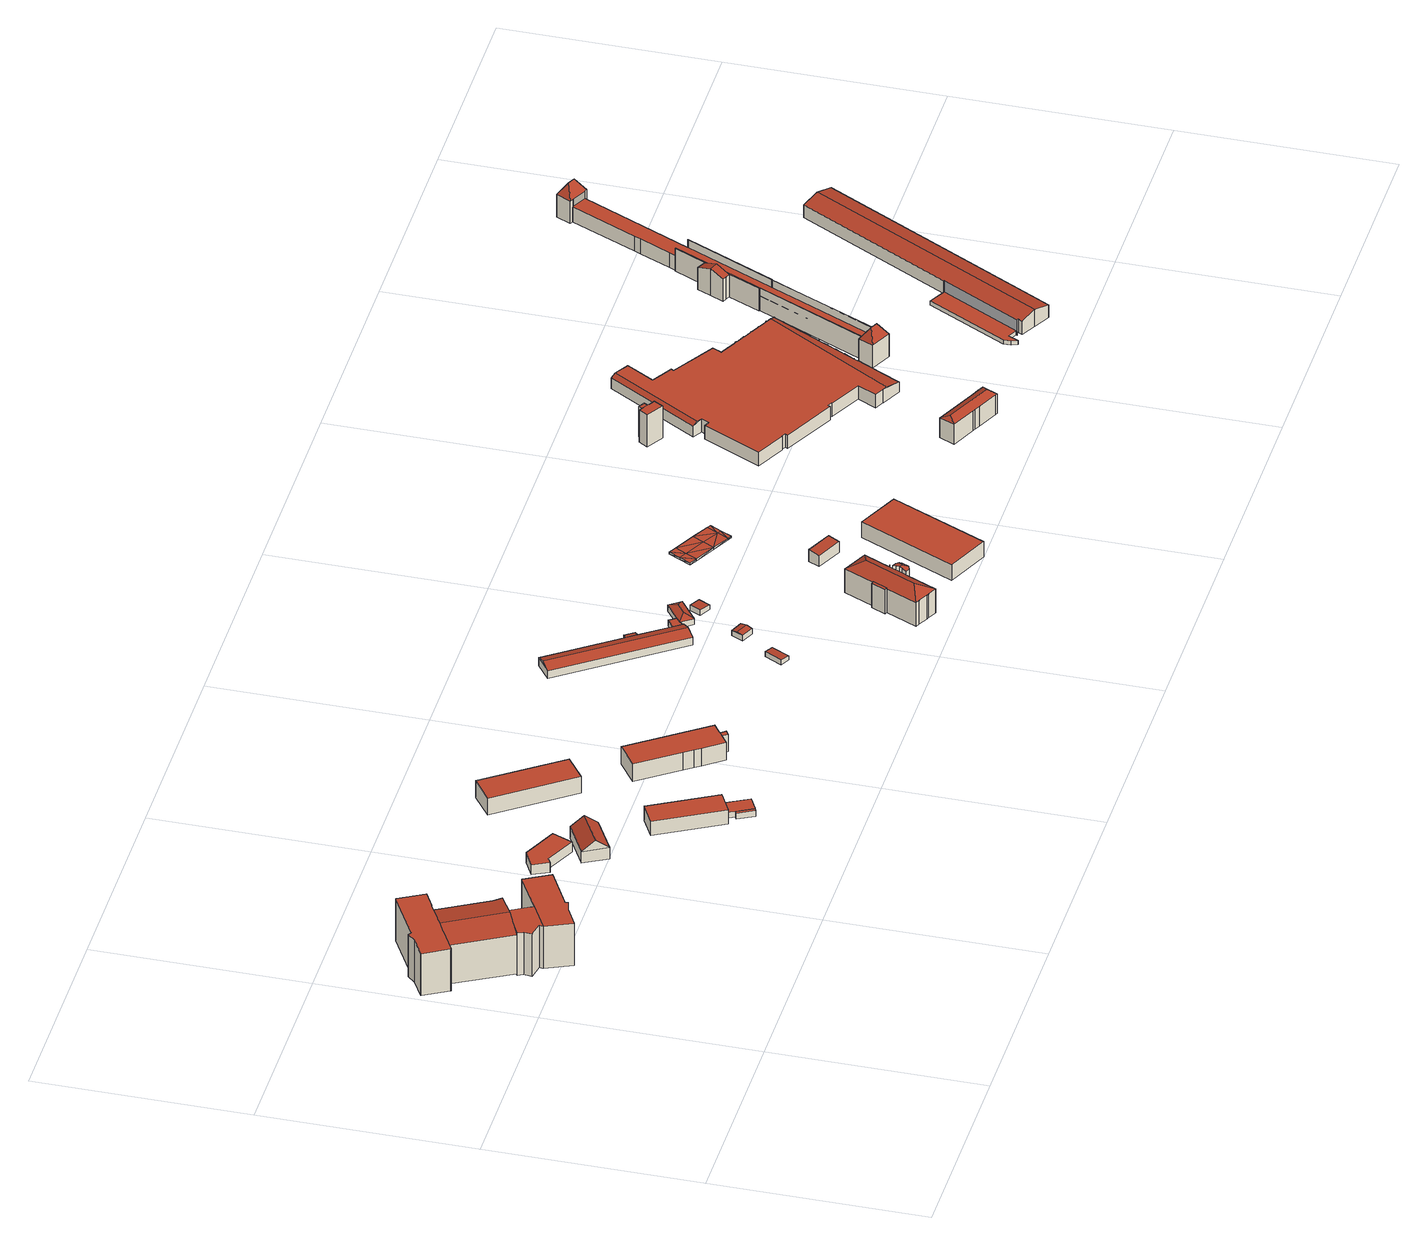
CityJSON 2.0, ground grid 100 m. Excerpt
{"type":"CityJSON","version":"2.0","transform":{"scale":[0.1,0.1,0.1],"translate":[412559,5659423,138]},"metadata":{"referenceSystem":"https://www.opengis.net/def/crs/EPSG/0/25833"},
"CityObjects":{
"building1":{"type":"Building","attributes":{"name":"Kassenärztliche Vereinigung Sachsen","Gemeindeschluessel":14612000,"Geometrietyp2DReferenz":"3000","function":"31001_3010","roofType":"9999"},"children":["building1-1","building1-2","building1-3","building1-4","building1-5"]},
"building1-1":{"type":"BuildingPart","attributes":{"Dachtyp_tdc":"tdcPolyFlatRoof","Dachneigung":0,"QualitaetDacherkennung":44,"Geometrietyp2DReferenz":"3000","measuredHeight":22.1,"roofType":"1000"},"parents":["building1"],"geometry":[{"type":"MultiSurface","lod":"2","boundaries":[[[0,1,2,3]],[[1,4,5,2]],[[4,6,7,5]],[[6,8,9,7]],[[8,10,11,9]],[[10,12,13,11]],[[12,14,15,13]],[[14,16,17,15]],[[14,12,10,8,6,4,1,0,18,19,20,21,22,23,24,25,16]],[[17,26,27,28,29,30,31,3,2,5,7,9,11,13,15]],[[16,25,26,17]],[[25,24,32,27,26]],[[19,30,33]],[[19,18,31,30]],[[18,0,3,31]]],"semantics":{"surfaces":[{"type":"WallSurface"},{"type":"RoofSurface"},{"type":"GroundSurface"}],"values":[0,0,0,0,0,0,0,0,1,2,0,0,0,0,0]}}]},
"building1-2":{"type":"BuildingPart","attributes":{"Dachtyp_tdc":"tdcFreeFormRoof","Dachneigung":10.94,"QualitaetDacherkennung":7,"Geometrietyp2DReferenz":"3000","measuredHeight":23.11,"roofType":"5000"},"parents":["building1"],"geometry":[{"type":"MultiSurface","lod":"2","boundaries":[[[34,35,36,37]],[[35,38,39,40,36]],[[41,33,30,42]],[[32,34,37,27]],[[43,20,33,41,44,45]],[[45,38,35,34,32,46,22,43]],[[37,36,40,47,48,42,30,29,28,27]]],"semantics":{"surfaces":[{"type":"WallSurface"},{"type":"RoofSurface"},{"type":"GroundSurface"}],"values":[0,0,0,0,1,1,2]}}]},
"building1-3":{"type":"BuildingPart","attributes":{"Dachtyp_tdc":"tdcPolyFlatRoof","Dachneigung":0,"QualitaetDacherkennung":86,"Geometrietyp2DReferenz":"3000","measuredHeight":22.19,"roofType":"1000"},"parents":["building1"],"geometry":[{"type":"MultiSurface","lod":"2","boundaries":[[[49,50,51,52]],[[50,53,54,51]],[[53,55,41,42,54]],[[56,57,58,59,60]],[[61,62,63,64]],[[61,49,52,62]],[[61,64,57,56,65,66,44,55,53,50,49]],[[52,51,54,42,48,47,59,58,63,62]]],"semantics":{"surfaces":[{"type":"WallSurface"},{"type":"RoofSurface"},{"type":"GroundSurface"}],"values":[0,0,0,0,0,0,1,2]}}]},
"building1-4":{"type":"BuildingPart","attributes":{"Dachtyp_tdc":"tdcHipRoof","Dachneigung":10.02,"QualitaetDacherkennung":29,"Geometrietyp2DReferenz":"3000","measuredHeight":5.48,"roofType":"3200"},"parents":["building1"],"geometry":[{"type":"MultiSurface","lod":"2","boundaries":[[[67,60,59,68]],[[39,67,68,40]],[[69,60,70]],[[67,39,71]],[[60,67,71,70]],[[39,69,70,71]],[[68,59,47,40]]],"semantics":{"surfaces":[{"type":"WallSurface"},{"type":"RoofSurface"},{"type":"GroundSurface"}],"values":[0,0,1,1,1,1,2]}}]},
"building1-5":{"type":"BuildingPart","attributes":{"Dachtyp_tdc":"tdcPolyFlatRoof","Dachneigung":0,"QualitaetDacherkennung":75,"Geometrietyp2DReferenz":"3000","measuredHeight":22.12,"roofType":"1000"},"parents":["building1"],"geometry":[{"type":"MultiSurface","lod":"2","boundaries":[[[57,72,73,58]],[[72,74,75,73]],[[74,76,77,75]],[[76,78,79,77]],[[78,80,81,79]],[[80,82,83,81]],[[82,84,85,83]],[[84,86,87,85]],[[86,64,63,87]],[[86,84,82,80,78,76,74,72,57,64]],[[63,58,73,75,77,79,81,83,85,87]]],"semantics":{"surfaces":[{"type":"WallSurface"},{"type":"RoofSurface"},{"type":"GroundSurface"}],"values":[0,0,0,0,0,0,0,0,0,1,2]}}]},
"building2":{"type":"Building","attributes":{"name":"Zollamt Dresden","Dachtyp_tdc":"tdcPolyFlatRoof","Gemeindeschluessel":14612000,"Dachneigung":0,"QualitaetDacherkennung":84,"Geometrietyp2DReferenz":"3000","measuredHeight":5.2,"function":"31001_3010","roofType":"1000"},"geometry":[{"type":"Solid","lod":"2","boundaries":[[[[88,89,90,91]],[[89,92,93,90]],[[92,94,95,93]],[[94,96,97,95]],[[96,98,99,97]],[[98,88,91,99]],[[98,96,94,92,89,88]],[[91,90,93,95,97,99]]]],"semantics":{"surfaces":[{"type":"WallSurface"},{"type":"RoofSurface"},{"type":"GroundSurface"}],"values":[[0,0,0,0,0,0,1,2]]}}]},
"building3":{"type":"Building","attributes":{"name":"Zollamt Dresden","Dachtyp_tdc":"tdcFreeFormRoof","Gemeindeschluessel":14612000,"Dachneigung":37.32,"QualitaetDacherkennung":90,"Geometrietyp2DReferenz":"3000","measuredHeight":10.64,"function":"31001_3010","roofType":"5000"},"geometry":[{"type":"Solid","lod":"2","boundaries":[[[[100,101,102,103]],[[101,104,105,102]],[[104,106,107,105]],[[106,108,109,107]],[[108,110,111,109]],[[110,100,103,111]],[[100,110,112,113]],[[113,112,108,106,104,101]],[[101,100,113]],[[110,108,112]],[[103,102,105,107,109,111]]]],"semantics":{"surfaces":[{"type":"WallSurface"},{"type":"RoofSurface"},{"type":"GroundSurface"}],"values":[[0,0,0,0,0,0,1,1,0,0,2]]}}]},
"building4":{"type":"Building","attributes":{"name":"Zollamt Dresden","Dachtyp_tdc":"tdcPolyFlatRoof","Gemeindeschluessel":14612000,"Dachneigung":0,"QualitaetDacherkennung":94,"Geometrietyp2DReferenz":"3000","measuredHeight":7.52,"function":"31001_3010","roofType":"1000"},"geometry":[{"type":"Solid","lod":"2","boundaries":[[[[114,115,116,117]],[[115,118,119,116]],[[118,120,121,119]],[[120,122,123,121]],[[122,114,117,123]],[[122,120,118,115,114]],[[117,116,119,121,123]]]],"semantics":{"surfaces":[{"type":"WallSurface"},{"type":"RoofSurface"},{"type":"GroundSurface"}],"values":[[0,0,0,0,0,1,2]]}}]},
"building5":{"type":"Building","attributes":{"name":"Zollamt Dresden","Gemeindeschluessel":14612000,"Geometrietyp2DReferenz":"3000","function":"31001_3010","roofType":"9999"},"children":["building5-1","building5-2"]},
"building5-1":{"type":"BuildingPart","attributes":{"Dachtyp_tdc":"tdcPolyFlatRoof","Dachneigung":0,"QualitaetDacherkennung":0,"Geometrietyp2DReferenz":"3000","measuredHeight":3.02,"roofType":"9999"},"parents":["building5"],"geometry":[{"type":"MultiSurface","lod":"2","boundaries":[[[124,125,126,127,128]],[[128,127,129,130]],[[125,131,132,126]],[[125,124,133,131]],[[124,128,130,133]],[[130,129,132,131,133]],[[126,132,129,127]]],"semantics":{"surfaces":[{"type":"RoofSurface"},{"type":"WallSurface"},{"type":"GroundSurface"},{"type":"ClosureSurface","isClosure":"1","QuelleClosure":"LoD1Solid"}],"values":[0,1,1,1,1,2,3]}}]},
"building5-2":{"type":"BuildingPart","attributes":{"Dachtyp_tdc":"tdcPolyFlatRoof","Dachneigung":0,"QualitaetDacherkennung":4,"Geometrietyp2DReferenz":"3000","measuredHeight":3,"roofType":"1000"},"parents":["building5"],"geometry":[{"type":"MultiSurface","lod":"2","boundaries":[[[127,134,135,129]],[[134,136,137,135]],[[136,126,132,137]],[[126,136,134,127]],[[129,135,137,132]]],"semantics":{"surfaces":[{"type":"WallSurface"},{"type":"RoofSurface"},{"type":"GroundSurface"}],"values":[0,0,0,1,2]}}]},
"building6":{"type":"Building","attributes":{"name":"Zollamt Dresden","Dachtyp_tdc":"tdcPolyFlatRoof","Gemeindeschluessel":14612000,"Dachneigung":0,"QualitaetDacherkennung":57,"Geometrietyp2DReferenz":"3000","measuredHeight":8.82,"function":"31001_3010","roofType":"1000"},"geometry":[{"type":"Solid","lod":"2","boundaries":[[[[138,139,140,141]],[[139,142,143,140]],[[142,144,145,143]],[[144,138,141,145]],[[144,142,139,138]],[[141,140,143,145]]]],"semantics":{"surfaces":[{"type":"WallSurface"},{"type":"RoofSurface"},{"type":"GroundSurface"}],"values":[[0,0,0,0,1,2]]}}]},
"building7":{"type":"Building","attributes":{"name":"Zollamt Dresden","Gemeindeschluessel":14612000,"Geometrietyp2DReferenz":"3000","function":"31001_3010","roofType":"9999"},"children":["building7-1","building7-2"]},
"building7-1":{"type":"BuildingPart","attributes":{"Dachtyp_tdc":"tdcPolyFlatRoof","Dachneigung":0,"QualitaetDacherkennung":58,"Geometrietyp2DReferenz":"3000","measuredHeight":8.91,"roofType":"1000"},"parents":["building7"],"geometry":[{"type":"MultiSurface","lod":"2","boundaries":[[[146,147,148,149]],[[147,150,151,148]],[[150,152,153,151]],[[152,150,147,146]],[[149,148,151,153]]],"semantics":{"surfaces":[{"type":"WallSurface"},{"type":"RoofSurface"},{"type":"GroundSurface"}],"values":[0,0,0,1,2]}}]},
"building7-2":{"type":"BuildingPart","attributes":{"Dachtyp_tdc":"tdcPolyFlatRoof","Dachneigung":0,"QualitaetDacherkennung":45,"Geometrietyp2DReferenz":"3000","measuredHeight":9.25,"roofType":"1000"},"parents":["building7"],"geometry":[{"type":"MultiSurface","lod":"2","boundaries":[[[154,155,156,157]],[[155,158,146,149,156]],[[159,153,152]],[[159,160,161,153]],[[160,162,163,161]],[[162,164,165,163]],[[164,166,167,165]],[[166,168,169,167]],[[168,170,171,169]],[[170,154,157,171]],[[170,168,166,164,162,160,159,158,155,154]],[[157,156,149,153,161,163,165,167,169,171]]],"semantics":{"surfaces":[{"type":"WallSurface"},{"type":"RoofSurface"},{"type":"GroundSurface"}],"values":[0,0,0,0,0,0,0,0,0,0,1,2]}}]},
"building8":{"type":"Building","attributes":{"Dachtyp_tdc":"tdcPolyFlatRoof","Gemeindeschluessel":14612000,"Dachneigung":4.6,"QualitaetDacherkennung":85,"Geometrietyp2DReferenz":"3000","measuredHeight":2.75,"function":"31001_9998","roofType":"2100"},"geometry":[{"type":"Solid","lod":"2","boundaries":[[[[172,173,174,175]],[[173,176,177,174]],[[176,178,179,177]],[[178,172,175,179]],[[178,176,173,172]],[[175,174,177,179]]]],"semantics":{"surfaces":[{"type":"WallSurface"},{"type":"RoofSurface"},{"type":"GroundSurface"}],"values":[[0,0,0,0,1,2]]}}]},
"building9":{"type":"Building","attributes":{"name":"Bundesanstalt Technisches Hilfswerk Ortsverband Dresden","Gemeindeschluessel":14612000,"Geometrietyp2DReferenz":"3000","function":"31001_3010","roofType":"9999"},"children":["building9-1","building9-2"]},
"building9-1":{"type":"BuildingPart","attributes":{"Dachtyp_tdc":"tdcPolyFlatRoof","Dachneigung":9.52,"QualitaetDacherkennung":65,"Geometrietyp2DReferenz":"3000","measuredHeight":4.21,"roofType":"2100"},"parents":["building9"],"geometry":[{"type":"MultiSurface","lod":"2","boundaries":[[[180,181,182,183,184]],[[181,185,186,182]],[[185,187,188,189,186]],[[187,185,181,180]],[[183,182,186,189]]],"semantics":{"surfaces":[{"type":"WallSurface"},{"type":"RoofSurface"},{"type":"GroundSurface"}],"values":[0,0,0,1,2]}}]},
"building9-2":{"type":"BuildingPart","attributes":{"Dachtyp_tdc":"tdcGableRoof","Dachneigung":18.14,"QualitaetDacherkennung":92,"Geometrietyp2DReferenz":"3000","measuredHeight":5.88,"roofType":"3100"},"parents":["building9"],"geometry":[{"type":"MultiSurface","lod":"2","boundaries":[[[188,190,191,189]],[[190,192,193,191]],[[192,194,195,193]],[[194,196,197,195]],[[196,198,199,197]],[[198,184,183,199]],[[180,200,201,202,203,204,187]],[[196,194,202,201]],[[184,180,187,188]],[[188,187,204,190]],[[190,204,203,192]],[[192,203,202,194]],[[198,200,180,184]],[[196,201,200,198]],[[189,191,193,195,197,199,183]]],"semantics":{"surfaces":[{"type":"WallSurface"},{"type":"RoofSurface"},{"type":"GroundSurface"}],"values":[0,0,0,0,0,0,1,1,0,0,0,0,0,0,2]}}]},
"building10":{"type":"Building","attributes":{"Dachtyp_tdc":"tdcGableRoof","Gemeindeschluessel":14612000,"Dachneigung":11.95,"QualitaetDacherkennung":85,"Geometrietyp2DReferenz":"3000","measuredHeight":3.41,"function":"31001_9998","roofType":"3100"},"geometry":[{"type":"Solid","lod":"2","boundaries":[[[[205,206,207,208]],[[206,209,210,207]],[[209,211,212,210]],[[211,205,208,212]],[[209,206,213]],[[205,211,214]],[[206,205,214,213]],[[211,209,213,214]],[[208,207,210,212]]]],"semantics":{"surfaces":[{"type":"WallSurface"},{"type":"RoofSurface"},{"type":"GroundSurface"}],"values":[[0,0,0,0,0,0,1,1,2]]}}]},
"building11":{"type":"Building","attributes":{"name":"Bundesanstalt Technisches Hilfswerk Ortsverband Dresden","Dachtyp_tdc":"tdcPolyFlatRoof","Gemeindeschluessel":14612000,"Dachneigung":0,"QualitaetDacherkennung":67,"Geometrietyp2DReferenz":"3000","measuredHeight":2.91,"function":"31001_3010","roofType":"1000"},"geometry":[{"type":"Solid","lod":"2","boundaries":[[[[215,216,217,218]],[[216,219,220,217]],[[219,221,222,220]],[[221,223,224,222]],[[223,225,226,224]],[[225,215,218,226]],[[225,223,221,219,216,215]],[[218,217,220,222,224,226]]]],"semantics":{"surfaces":[{"type":"WallSurface"},{"type":"RoofSurface"},{"type":"GroundSurface"}],"values":[[0,0,0,0,0,0,1,2]]}}]},
"building12":{"type":"Building","attributes":{"name":"Bundesanstalt Technisches Hilfswerk Ortsverband Dresden","Dachtyp_tdc":"tdcFreeFormRoof","Gemeindeschluessel":14612000,"Dachneigung":25.51,"QualitaetDacherkennung":86,"Geometrietyp2DReferenz":"3000","measuredHeight":4.72,"function":"31001_3010","roofType":"5000"},"geometry":[{"type":"Solid","lod":"2","boundaries":[[[[227,228,229,230]],[[228,231,232,229]],[[231,233,234,232]],[[233,235,236,234]],[[235,237,238,236]],[[237,227,230,238]],[[237,239,240,241,228,227]],[[235,233,242]],[[235,242,240,239]],[[240,242,233,231,241]],[[231,228,241]],[[237,235,239]],[[230,229,232,234,236,238]]]],"semantics":{"surfaces":[{"type":"WallSurface"},{"type":"RoofSurface"},{"type":"GroundSurface"}],"values":[[0,0,0,0,0,0,1,1,1,1,0,0,2]]}}]},
"building13":{"type":"Building","attributes":{"Dachtyp_tdc":"tdcPolyFlatRoof","Gemeindeschluessel":14612000,"Dachneigung":4.57,"QualitaetDacherkennung":87,"Geometrietyp2DReferenz":"3000","measuredHeight":2.92,"function":"31001_9998","roofType":"2100"},"geometry":[{"type":"Solid","lod":"2","boundaries":[[[[243,244,245,246]],[[244,247,248,245]],[[247,249,250,248]],[[249,243,246,250]],[[249,247,244,243]],[[246,245,248,250]]]],"semantics":{"surfaces":[{"type":"WallSurface"},{"type":"RoofSurface"},{"type":"GroundSurface"}],"values":[[0,0,0,0,1,2]]}}]},
"building14":{"type":"Building","attributes":{"Gemeindeschluessel":14612000,"Geometrietyp2DReferenz":"3000","function":"31001_9998","roofType":"9999"},"children":["building14-1","building14-2","building14-3"]},
"building14-1":{"type":"BuildingPart","attributes":{"Dachtyp_tdc":"tdcPolyFlatRoof","Dachneigung":25.75,"QualitaetDacherkennung":64,"Geometrietyp2DReferenz":"3000","measuredHeight":13.05,"roofType":"2100"},"parents":["building14"],"geometry":[{"type":"MultiSurface","lod":"2","boundaries":[[[251,252,253,254]],[[252,255,253]],[[256,257,258,259,260]],[[257,251,254,258]],[[257,256,252,251]],[[254,253,259,258]]],"semantics":{"surfaces":[{"type":"WallSurface"},{"type":"RoofSurface"},{"type":"GroundSurface"}],"values":[0,0,0,0,1,2]}}]},
"building14-2":{"type":"BuildingPart","attributes":{"Dachtyp_tdc":"tdcFreeFormRoof","Dachneigung":18.98,"QualitaetDacherkennung":55,"Geometrietyp2DReferenz":"3000","measuredHeight":15.54,"roofType":"5000"},"parents":["building14"],"geometry":[{"type":"MultiSurface","lod":"2","boundaries":[[[261,262,263,264,265,263,266,267]],[[266,268,269,270,267]],[[271,272,273,274,272,275,276,277,278,279,280,281]],[[265,264,274,273]],[[263,262,275,272]],[[262,261,276,275]],[[261,282,277,276]],[[282,283,278,277]],[[283,270,279,278]],[[270,269,280,279]],[[269,268,284,281,280]],[[270,283,282,261,267]]],"semantics":{"surfaces":[{"type":"RoofSurface"},{"type":"GroundSurface"},{"type":"WallSurface"}],"values":[0,0,1,2,2,2,2,2,2,2,2,0]}}]},
"building14-3":{"type":"BuildingPart","attributes":{"Dachtyp_tdc":"tdcHipRoof","Dachneigung":28.73,"QualitaetDacherkennung":84,"Geometrietyp2DReferenz":"3000","measuredHeight":16.18,"roofType":"3200"},"parents":["building14"],"geometry":[{"type":"MultiSurface","lod":"2","boundaries":[[[284,285,286,281]],[[285,287,288,286]],[[287,289,290,288]],[[289,291,292,290]],[[291,293,294,292]],[[293,260,259,294]],[[255,295,296,253]],[[295,297,298,296]],[[297,299,274,298]],[[299,300,273,274]],[[297,295,301]],[[293,291,289,287,285,302]],[[295,255,260,293,302,301]],[[285,284,303,304,300,299,297,301,302]],[[281,286,288,290,292,294,259,253,296,298,274,273,272,271]]],"semantics":{"surfaces":[{"type":"WallSurface"},{"type":"RoofSurface"},{"type":"GroundSurface"}],"values":[0,0,0,0,0,0,0,0,0,0,1,1,1,1,2]}}]},
"building15":{"type":"Building","attributes":{"Dachtyp_tdc":"tdcPolyFlatRoof","Gemeindeschluessel":14612000,"Dachneigung":5.91,"QualitaetDacherkennung":83,"Geometrietyp2DReferenz":"3000","measuredHeight":6.21,"function":"31001_9998","roofType":"2100"},"geometry":[{"type":"Solid","lod":"2","boundaries":[[[[305,306,307,308]],[[306,309,310,307]],[[309,311,312,310]],[[311,305,308,312]],[[311,309,306,305]],[[308,307,310,312]]]],"semantics":{"surfaces":[{"type":"WallSurface"},{"type":"RoofSurface"},{"type":"GroundSurface"}],"values":[[0,0,0,0,1,2]]}}]},
"building16":{"type":"Building","attributes":{"Erfassungsdatum_Objekt":"2022-03-29","BodenHoehe":145.15,"gemHoehe":0,"BauwerkHoehe":1,"Breite":12,"Gemeindeschluessel":"14612000","Geometrietyp2DReferenz":"3000","measuredHeight":1,"function":"53001_1800"},"geometry":[{"type":"MultiSurface","lod":"2","boundaries":[[[313,314,315]],[[315,314,316]],[[314,317,316]],[[316,317,318]],[[317,319,318]],[[318,319,320]],[[319,321,322]],[[319,322,320]],[[323,324,313]],[[313,324,314]],[[324,325,314]],[[314,325,317]],[[325,326,319]],[[325,319,317]],[[326,327,321]],[[326,321,319]],[[313,315,328]],[[313,328,329]],[[315,316,330]],[[315,330,328]],[[316,318,331]],[[316,331,330]],[[318,320,332]],[[318,332,331]],[[320,322,333]],[[320,333,332]],[[322,321,334]],[[322,334,333]],[[321,327,335]],[[321,335,334]],[[327,326,336]],[[327,336,335]],[[326,325,337]],[[326,337,336]],[[325,324,338]],[[325,338,337]],[[324,323,339]],[[324,339,338]],[[323,313,329]],[[323,329,339]],[[328,340,329]],[[330,340,328]],[[330,341,340]],[[331,341,330]],[[331,342,341]],[[332,342,331]],[[333,334,342]],[[332,333,342]],[[329,338,339]],[[340,338,329]],[[340,337,338]],[[341,337,340]],[[342,336,337]],[[341,342,337]],[[334,335,336]],[[342,334,336]]],"semantics":{"surfaces":[{"type":"RoofSurface"},{"type":"WallSurface"},{"type":"GroundSurface"}],"values":[0,0,0,0,0,0,0,0,0,0,0,0,0,0,0,0,1,1,1,1,1,1,1,1,1,1,1,1,1,1,1,1,1,1,1,1,1,1,1,1,2,2,2,2,2,2,2,2,2,2,2,2,2,2,2,2]}}]},
"building17":{"type":"Building","attributes":{"name":"Depot des Militärhistorischen Museums der Bundeswehr","Dachtyp_tdc":"tdcPolyFlatRoof","Gemeindeschluessel":14612000,"Dachneigung":0,"QualitaetDacherkennung":86,"Geometrietyp2DReferenz":"3000","measuredHeight":8.19,"function":"31001_9998","roofType":"1000"},"geometry":[{"type":"Solid","lod":"2","boundaries":[[[[343,344,345,346]],[[344,347,348,345]],[[347,349,350,348]],[[349,343,346,350]],[[349,347,344,343]],[[346,345,348,350]]]],"semantics":{"surfaces":[{"type":"WallSurface"},{"type":"RoofSurface"},{"type":"GroundSurface"}],"values":[[0,0,0,0,1,2]]}}]},
"building18":{"type":"Building","attributes":{"name":"Stadtarchiv","Gemeindeschluessel":14612000,"Geometrietyp2DReferenz":"3000","function":"31001_3010","roofType":"9999"},"children":["building18-1","building18-2"]},
"building18-1":{"type":"BuildingPart","attributes":{"Dachtyp_tdc":"tdcPolyFlatRoof","Dachneigung":0,"QualitaetDacherkennung":50,"Geometrietyp2DReferenz":"3000","measuredHeight":15.83,"roofType":"1000"},"parents":["building18"],"geometry":[{"type":"MultiSurface","lod":"2","boundaries":[[[351,352,353,354]],[[352,355,356,353]],[[355,357,358,356]],[[357,355,352,351,359]],[[360,354,353,356,358]]],"semantics":{"surfaces":[{"type":"WallSurface"},{"type":"RoofSurface"},{"type":"GroundSurface"}],"values":[0,0,0,1,2]}}]},
"building18-2":{"type":"BuildingPart","attributes":{"Dachtyp_tdc":"tdcPolyFlatRoof","Dachneigung":0,"QualitaetDacherkennung":55,"Geometrietyp2DReferenz":"3000","measuredHeight":16.9,"roofType":"1000"},"parents":["building18"],"geometry":[{"type":"MultiSurface","lod":"2","boundaries":[[[361,362,363,358,357]],[[362,364,365,363]],[[364,366,367,365]],[[366,368,369,367]],[[368,370,351,354,369]],[[370,368,366,364,362,361,371]],[[360,358,363,365,367,369,354]]],"semantics":{"surfaces":[{"type":"WallSurface"},{"type":"RoofSurface"},{"type":"GroundSurface"}],"values":[0,0,0,0,0,1,2]}}]},
"building19":{"type":"Building","attributes":{"Dachtyp_tdc":"tdcHipRoof","Gemeindeschluessel":14612000,"Dachneigung":26.88,"QualitaetDacherkennung":53,"Geometrietyp2DReferenz":"3000","measuredHeight":12.31,"function":"31001_9998","roofType":"3200"},"geometry":[{"type":"Solid","lod":"2","boundaries":[[[[372,373,374,375]],[[373,376,377,374]],[[376,378,379,377]],[[378,380,381,379]],[[380,382,383,381]],[[382,384,385,383]],[[384,386,387,385]],[[386,388,389,387]],[[388,390,391,389]],[[390,372,375,391]],[[386,384,392]],[[378,376,393]],[[384,382,380,378,393,392]],[[376,373,372,390,388,386,392,393]],[[375,374,377,379,381,383,385,387,389,391]]]],"semantics":{"surfaces":[{"type":"WallSurface"},{"type":"RoofSurface"},{"type":"GroundSurface"}],"values":[[0,0,0,0,0,0,0,0,0,0,1,1,1,1,2]]}}]},
"building20":{"type":"Building","attributes":{"Dachtyp_tdc":"tdcFreeFormRoof","Gemeindeschluessel":14612000,"Dachneigung":0.002,"QualitaetDacherkennung":51,"Geometrietyp2DReferenz":"3000","measuredHeight":7.02,"function":"31001_2000","roofType":"5000"},"geometry":[{"type":"Solid","lod":"2","boundaries":[[[[394,395,396,397]],[[395,398,399,396]],[[398,400,401,399]],[[400,402,403,401]],[[402,404,405,403]],[[404,406,407,405]],[[406,408,409,407]],[[408,410,411,409]],[[410,412,413,411]],[[412,414,415,413]],[[414,416,417,415]],[[416,418,419,417]],[[418,420,421,419]],[[420,422,423,421]],[[422,424,425,423]],[[424,426,427,425]],[[426,428,429,427]],[[428,430,431,429]],[[430,432,433,431]],[[432,434,435,433]],[[434,436,437,435]],[[436,438,439,437]],[[438,440,441,439]],[[440,442,443,441]],[[442,444,445,443]],[[444,446,447,445]],[[446,448,449,447]],[[448,450,451,449]],[[450,452,453,451]],[[452,454,455,453]],[[454,456,457,455]],[[456,458,459,457]],[[458,460,461,459]],[[460,462,463,461]],[[462,464,465,463]],[[464,466,467,465]],[[466,468,469,467]],[[468,470,471,469]],[[470,472,473,471]],[[472,474,475,473]],[[474,476,477,475]],[[476,478,479,477]],[[478,480,481,479]],[[480,482,483,481]],[[482,484,485,483]],[[484,486,487,485]],[[486,488,489,487]],[[488,490,491,489]],[[490,492,493,491]],[[492,494,495,493]],[[494,496,497,495]],[[496,498,499,497]],[[498,500,501,499]],[[500,502,503,501]],[[502,504,505,503]],[[504,506,507,505]],[[506,508,509,507]],[[508,510,511,509]],[[510,512,513,511]],[[512,514,515,513]],[[514,516,517,515]],[[516,518,519,517]],[[520,521,522,523]],[[521,524,525,522]],[[524,526,527,525]],[[526,528,529,527]],[[528,530,531,529]],[[530,532,533,531]],[[532,534,535,533]],[[534,536,537,535]],[[536,538,539,537]],[[538,540,541,539]],[[540,542,543,541]],[[542,544,545,543]],[[544,546,547,545]],[[546,548,549,547]],[[548,550,551,549]],[[550,552,553,551]],[[552,554,555,553]],[[554,556,557,555]],[[556,558,559,557]],[[558,560,561,559]],[[560,562,563,561]],[[562,564,565,563]],[[564,566,567,565]],[[566,568,569,567]],[[568,570,571,569]],[[518,520,523,519]],[[570,572,573,571]],[[572,574,575,573]],[[574,576,577,575]],[[576,578,579,577]],[[578,580,581,579]],[[580,394,397,581]],[[582,583,566,564]],[[521,520,518,516,514,512,510,508,506,504,502,500,498,496,494,492,490,488,486,484,482,480,478,476,474,472,470,468,466,464,462,460,458,456,454,452,450,448,446,444,442,440,584,585,530,528,526,524]],[[578,576,574,572,570,568,583,582,562,560,558,556,554,552,550,548,546,544,542,540,538,536,534,532,585,584,438,436,434,432,430,428,426,424,422,420,418,416,414,412,410,408,406,404,402,400,398,395,394,580]],[[564,562,582]],[[532,530,585]],[[568,566,583]],[[440,438,584]],[[397,396,399,401,403,405,407,409,411,413,415,417,419,421,423,425,427,429,431,433,435,437,439,441,443,445,447,449,451,453,455,457,459,461,463,465,467,469,471,473,475,477,479,481,483,485,487,489,491,493,495,497,499,501,503,505,507,509,511,513,515,517,519,523,522,525,527,529,531,533,535,537,539,541,543,545,547,549,551,553,555,557,559,561,563,565,567,569,571,573,575,577,579,581]]]],"semantics":{"surfaces":[{"type":"WallSurface"},{"type":"RoofSurface"},{"type":"GroundSurface"}],"values":[[0,0,0,0,0,0,0,0,0,0,0,0,0,0,0,0,0,0,0,0,0,0,0,0,0,0,0,0,0,0,0,0,0,0,0,0,0,0,0,0,0,0,0,0,0,0,0,0,0,0,0,0,0,0,0,0,0,0,0,0,0,0,0,0,0,0,0,0,0,0,0,0,0,0,0,0,0,0,0,0,0,0,0,0,0,0,0,0,0,0,0,0,0,0,1,1,1,0,0,0,0,2]]}}]},
"building21":{"type":"Building","attributes":{"Gemeindeschluessel":14612000,"Geometrietyp2DReferenz":"3000","function":"31001_2000","roofType":"9999"},"children":["building21-1","building21-2","building21-3","building21-4","building21-5","building21-6"]},
"building21-1":{"type":"BuildingPart","attributes":{"Dachtyp_tdc":"tdcPolyFlatRoof","Dachneigung":0,"QualitaetDacherkennung":30,"Geometrietyp2DReferenz":"3000","measuredHeight":7.84,"roofType":"1000"},"parents":["building21"],"geometry":[{"type":"MultiSurface","lod":"2","boundaries":[[[586,587,588,589]],[[587,590,591,588]],[[590,592,593,591]],[[592,594,595,593]],[[594,596,597,595]],[[598,599,600,601]],[[602,603,599,598,596,594,592,590,587,586]],[[589,588,591,593,595,597,601,600,604,605]]],"semantics":{"surfaces":[{"type":"WallSurface"},{"type":"RoofSurface"},{"type":"GroundSurface"}],"values":[0,0,0,0,0,0,1,2]}}]},
"building21-2":{"type":"BuildingPart","attributes":{"Dachtyp_tdc":"tdcPolyFlatRoof","Dachneigung":0,"QualitaetDacherkennung":34,"Geometrietyp2DReferenz":"3000","measuredHeight":11.84,"roofType":"1000"},"parents":["building21"],"geometry":[{"type":"MultiSurface","lod":"2","boundaries":[[[606,607,608,600,599]],[[607,609,610,608]],[[609,611,612,610]],[[611,613,614,612]],[[613,615,616,617,614]],[[615,613,611,609,607,606,618]],[[604,600,608,610,612,614,617]]],"semantics":{"surfaces":[{"type":"WallSurface"},{"type":"RoofSurface"},{"type":"GroundSurface"}],"values":[0,0,0,0,0,1,2]}}]},
"building21-3":{"type":"BuildingPart","attributes":{"Dachtyp_tdc":"tdcHipRoof","Dachneigung":57.28,"QualitaetDacherkennung":79,"Geometrietyp2DReferenz":"3000","measuredHeight":17.71,"roofType":"3200"},"parents":["building21"],"geometry":[{"type":"MultiSurface","lod":"2","boundaries":[[[619,604,603]],[[616,620,621,617]],[[620,622,623,621]],[[622,624,625,623]],[[624,626,627,625]],[[626,628,629,627]],[[622,620,630]],[[626,624,631]],[[620,616,619,632,628,626,631,630]],[[624,622,630,631]],[[605,604,617,621,623,625,627,629]]],"semantics":{"surfaces":[{"type":"WallSurface"},{"type":"RoofSurface"},{"type":"GroundSurface"}],"values":[0,0,0,0,0,0,1,1,1,1,2]}}]},
"building21-4":{"type":"BuildingPart","attributes":{"Dachtyp_tdc":"tdcPolyFlatRoof","Dachneigung":0,"QualitaetDacherkennung":19,"Geometrietyp2DReferenz":"3000","measuredHeight":11.8,"roofType":"1000"},"parents":["building21"],"geometry":[{"type":"MultiSurface","lod":"2","boundaries":[[[633,634,635,636,637]],[[634,638,639,635]],[[638,640,641,639]],[[640,642,641]],[[643,644,645,646,647]],[[644,648,586,589,645]],[[649,628,629,628]],[[650,648,644,643,651,652,653,640,638,634,633,649]],[[636,635,639,641,654,646,645,589,605,636,629]]],"semantics":{"surfaces":[{"type":"WallSurface"},{"type":"RoofSurface"},{"type":"GroundSurface"}],"values":[0,0,0,0,0,0,0,1,2]}}]},
"building21-5":{"type":"BuildingPart","attributes":{"Dachtyp_tdc":"tdcGableRoof","Dachneigung":20.5,"QualitaetDacherkennung":69,"Geometrietyp2DReferenz":"3000","measuredHeight":14.09,"roofType":"3100"},"parents":["building21"],"geometry":[{"type":"MultiSurface","lod":"2","boundaries":[[[642,655,656,641]],[[655,657,658,656]],[[657,659,660,658]],[[659,661,662,660]],[[661,663,664,662]],[[663,647,646,664]],[[659,657,655,642,653,665]],[[665,651,647,663,661,659]],[[646,654,641,656,658,660,662,664]]],"semantics":{"surfaces":[{"type":"WallSurface"},{"type":"RoofSurface"},{"type":"GroundSurface"}],"values":[0,0,0,0,0,0,1,1,2]}}]},
"building21-6":{"type":"BuildingPart","attributes":{"Dachtyp_tdc":"tdcHipRoof","Dachneigung":57.51,"QualitaetDacherkennung":73,"Geometrietyp2DReferenz":"3000","measuredHeight":17.8,"roofType":"3200"},"parents":["building21"],"geometry":[{"type":"MultiSurface","lod":"2","boundaries":[[[666,667,597,596]],[[667,668,669,597]],[[668,670,671,669]],[[670,672,673,671]],[[672,674,675,673]],[[674,676,601,675]],[[676,677,598,601]],[[674,672,678]],[[670,668,679]],[[672,670,679,678]],[[668,667,666,677,676,674,678,679]],[[597,669,671,673,675,601]]],"semantics":{"surfaces":[{"type":"WallSurface"},{"type":"RoofSurface"},{"type":"GroundSurface"}],"values":[0,0,0,0,0,0,0,1,1,1,1,2]}}]},
"building22":{"type":"Building","attributes":{"Gemeindeschluessel":14612000,"QualitaetDacherkennung":100,"Geometrietyp2DReferenz":"3000","function":"31001_2000","roofType":"9999"},"children":["building22-1","building22-2"]},
"building22-1":{"type":"BuildingPart","attributes":{"Dachtyp_tdc":"tdcPolyFlatRoof","Dachneigung":0,"QualitaetDacherkennung":100,"Geometrietyp2DReferenz":"3000","measuredHeight":2.15,"roofType":"1000"},"parents":["building22"],"geometry":[{"type":"MultiSurface","lod":"2","boundaries":[[[680,681,682,683]],[[681,684,685,682]],[[684,686,687,688,685]],[[689,690,691,692,693]],[[690,694,695,691]],[[694,696,697,695]],[[696,698,699,697]],[[698,700,701,699]],[[700,680,683,701]],[[700,698,696,694,690,689,686,684,681,680]],[[683,682,685,688,692,691,695,697,699,701]]],"semantics":{"surfaces":[{"type":"WallSurface"},{"type":"RoofSurface"},{"type":"GroundSurface"}],"values":[0,0,0,0,0,0,0,0,0,1,2]}}]},
"building22-2":{"type":"BuildingPart","attributes":{"Dachtyp_tdc":"tdcGableRoof","Dachneigung":14.28,"QualitaetDacherkennung":100,"Geometrietyp2DReferenz":"3000","measuredHeight":8.93,"roofType":"3100"},"parents":["building22"],"geometry":[{"type":"MultiSurface","lod":"2","boundaries":[[[702,703,704,705]],[[703,706,707,704]],[[708,709,710,711,712,713,714,706]],[[706,703,702,708]],[[707,715,716,693,687,717,718,719,705,704]],[[706,714,715,707]],[[714,713,716,715]],[[713,712,689,693,716]],[[711,710,717,687,686]],[[710,709,718,717]],[[709,708,719,718]],[[708,702,705,719]]],"semantics":{"surfaces":[{"type":"WallSurface"},{"type":"RoofSurface"},{"type":"GroundSurface"}],"values":[0,0,1,1,2,0,0,0,0,0,0,0]}}]}
},
"vertices":[
[70,1406,244],[5,1522,244],[5,1522,23],[70,1406,23],[5,1524,244],[5,1524,23],[92,1573,244],[92,1573,23],[130,1610,244],[130,1610,23],[144,1601,244],[144,1601,23],[370,1728,244],[370,1728,23],[372,1727,244],[372,1727,23],[437,1611,244],[437,1611,23],[72,1405,244],[116,1430,244],[187,1470,244],[233,1496,244],[279,1522,244],[360,1568,244],[361,1567,244],[436,1609,244],[436,1609,23],[361,1567,23],[360,1568,23],[233,1496,23],[116,1430,23],[72,1405,23],[361,1567,226],[116,1430,228],
[351,1561,228],[483,1326,228],[483,1326,23],[351,1561,23],[514,1294,226],[514,1294,72],[514,1294,23],[264,1165,228],[264,1165,23],[233,1496,254],[342,1205,245],[384,1227,254],[360,1568,226],[405,1237,23],[384,1227,23],
[263,1095,245],[268,1134,245],[268,1134,23],[263,1095,23],[254,1160,245],[254,1160,23],[264,1165,245],[456,1153,245],[464,1140,245],[464,1140,23],[456,1153,23],[456,1153,70],[332,1083,245],[332,1083,23],[329,1064,23],[329,1064,245],[405,1237,245],[384,1227,245],
[556,1250,73],[556,1250,23],[405,1237,69],[438,1196,78],[494,1237,78],
[643,1240,245],[643,1240,23],[644,1240,245],[644,1240,23],[709,1123,245],[709,1123,23],[709,1121,245],[709,1121,23],[527,1020,245],[527,1020,23],[527,1004,245],[527,1004,23],[477,991,245],[477,991,23],[386,941,245],[386,941,23],
[1054,1229,69],[1030,1216,69],[1030,1216,17],[1054,1229,17],[993,1290,69],[993,1290,17],[1075,1333,69],[1075,1333,17],[1240,1258,69],[1240,1258,17],[1200,1162,69],[1200,1162,17],
[1190,994,77],[1129,1103,76],[1129,1103,17],[1190,994,17],[1133,1105,76],[1133,1105,17],[1134,1104,77],[1134,1104,17],[1297,1196,76],[1297,1196,17],[1357,1088,77],[1357,1088,17],[1328,1141,124],[1160,1048,124],
[1400,865,92],[1502,920,92],[1502,920,17],[1400,865,17],[1668,620,92],[1668,620,17],[1605,586,92],[1605,586,17],[1566,565,92],[1566,565,17],
[1668,620,46],[1605,586,46],[1625,549,46],[1666,472,46],[1730,506,46],[1666,472,16],[1730,506,16],[1605,586,16],[1625,549,16],[1668,620,16],
[1652,465,46],[1652,465,16],[1611,541,46],[1611,541,16],
[1624,1232,107],[1369,1580,107],[1369,1580,19],[1624,1232,19],[1481,1662,107],[1481,1662,19],[1736,1314,107],[1736,1314,19],
[2086,739,106],[2105,714,106],[2105,714,17],[2086,739,17],[2083,699,106],[2083,699,17],[2065,724,106],[2065,724,17],
[2131,772,109],[2086,740,109],[2086,740,17],[2131,772,17],[2086,739,109],[2065,724,109],[2019,691,109],[2019,691,17],[1952,783,109],[1952,783,17],[1932,810,109],[1932,810,17],[1902,851,109],[1902,851,17],[1765,1039,109],[1765,1039,17],[1877,1121,109],[1877,1121,17],
[2811,725,34],[2854,704,30],[2854,704,7],[2811,725,7],[2811,620,30],[2811,620,7],[2768,641,34],[2768,641,7],
[2722,1318,63],[2742,1333,59],[2742,1333,21],[2722,1318,21],[2722,1318,62],[2773,1290,59],[2773,1290,21],[2754,1275,63],[2754,1275,62],[2754,1275,21],
[2853,1140,62],[2853,1140,21],[2880,1103,62],[2880,1103,21],[2795,1041,62],[2795,1041,21],[2401,1581,62],[2401,1581,21],[2485,1642,62],[2485,1642,21],[2485,1642,63],[2443,1612,79],[2838,1073,79],[2880,1103,63],[2853,1140,63],
[2954,819,39],[2894,845,39],[2894,845,11],[2954,819,11],[2918,900,39],[2918,900,11],[2978,875,39],[2978,875,11],[2906,872,45],[2966,846,45],
[2902,1122,52],[2880,1103,52],[2880,1103,22],[2902,1122,22],[2853,1140,52],[2853,1140,22],[2905,1178,52],[2905,1178,22],[2929,1146,52],[2929,1146,22],[2901,1124,52],[2901,1124,22],
[2902,1122,54],[2901,1124,54],[2901,1124,23],[2902,1122,23],[2929,1146,54],[2929,1146,23],[3010,1208,54],[3010,1208,23],[3051,1154,54],[3051,1154,23],[2940,1072,54],[2940,1072,23],[2941,1073,55],[2951,1121,70],[2901,1125,54],[3003,1160,70],
[3077,1039,39],[3023,1066,43],[3023,1066,14],[3077,1039,14],[3050,1119,43],[3050,1119,14],[3103,1093,39],[3103,1093,14],
[3274,372,135],[3283,368,139],[3283,368,9],[3274,372,9],[3283,368,134],[3252,300,139],[3242,304,135],[3242,304,9],[3252,300,9],[3252,300,134],
[3427,289,154],[3421,304,150],[3404,312,150],[3412,329,144],[3411,329,144],[3386,275,164],[3398,269,164],[3372,244,153],[3389,236,153],[3404,242,157],[3386,275,9],[3404,312,9],[3411,329,9],[3412,329,9],[3421,304,9],[3427,289,9],[3430,279,9],[3414,246,9],[3404,242,9],[3389,236,9],[3372,244,9],[3430,279,151],[3414,246,152],[3372,244,134],
[3303,97,134],[3303,97,9],[3262,116,134],[3262,116,9],[3252,120,134],[3252,120,9],[3205,143,134],[3205,143,9],[3183,152,134],[3183,152,9],[3349,511,134],[3349,511,9],[3470,455,134],[3470,455,9],[3412,329,134],[3411,329,134],[3383,425,171],[3270,182,171],[3386,275,134],[3404,312,134],
[3661,664,67],[3636,610,61],[3636,610,5],[3661,664,5],[3513,666,61],[3513,666,5],[3538,719,67],[3538,719,5],
[3323,1235,82],[3358,1217,82],[3350,1289,82],[3386,1270,82],[3459,1166,82],[3486,1219,82],[3540,1123,82],[3568,1176,82],[3557,1114,82],[3585,1167,82],[3296,1182,82],[3331,1163,82],[3431,1112,82],[3512,1070,82],[3530,1061,82],[3350,1289,72],[3323,1235,72],[3386,1270,72],[3486,1219,72],[3568,1176,72],[3585,1167,72],[3557,1114,72],[3530,1061,72],[3512,1070,72],[3431,1112,72],[3331,1163,72],[3296,1182,72],[3358,1217,72],[3459,1166,72],[3540,1123,72],
[3557,92,87],[3766,545,87],[3766,545,5],[3557,92,5],[3964,453,87],[3964,453,5],[3756,1,87],[3756,1,5],
[4146,1608,225],[4162,1635,225],[4162,1635,67],[4146,1608,67],[4191,1617,225],[4191,1617,67],[4175,1590,225],[4175,1590,67],[4146,1607,225],[4146,1607,67],
[4175,1590,236],[4201,1575,236],[4201,1575,67],[4175,1531,236],[4175,1531,67],[4095,1579,236],[4095,1579,67],[4121,1622,236],[4121,1622,67],[4146,1608,236],[4146,1607,236],
[4659,274,106],[4650,279,106],[4650,279,2],[4659,274,2],[4532,332,106],[4532,332,2],[4565,405,105],[4565,405,2],[4760,316,105],[4760,316,2],[4800,298,105],[4800,298,2],[4831,283,105],[4831,283,2],[4798,211,106],[4798,211,2],[4789,215,106],[4789,215,2],[4690,261,106],[4690,261,2],[4792,257,125],[4567,360,125],
[4816,1409,123],[4820,1407,123],[4820,1407,53],[4816,1409,53],[4819,1405,123],[4819,1405,53],[4860,1385,123],[4860,1385,53],[4861,1387,123],[4861,1387,53],[4865,1385,123],[4865,1385,53],[4864,1383,123],[4864,1383,53],[4905,1363,123],[4905,1363,53],[4906,1365,123],[4906,1365,53],[4909,1363,123],[4909,1363,53],[4908,1361,123],[4908,1361,53],[4950,1341,123],[4950,1341,53],[4951,1343,123],[4951,1343,53],[4954,1341,123],[4954,1341,53],[4953,1339,123],[4953,1339,53],[4994,1319,123],[4994,1319,53],[4995,1321,123],[4995,1321,53],[4999,1319,123],[4999,1319,53],[4998,1317,123],[4998,1317,53],[5039,1297,123],[5039,1297,53],[5040,1299,123],[5040,1299,53],[5044,1297,123],[5044,1297,53],[5043,1295,123],[5043,1295,53],[5084,1275,119],[5084,1275,53],[5085,1277,119],[5085,1277,53],[5089,1275,118],[5089,1275,53],[5087,1272,118],[5087,1272,53],[5085,1273,119],[5085,1273,53],[5065,1232,118],[5065,1232,53],[5067,1231,117],[5067,1231,53],[5065,1227,117],[5065,1227,53],[5063,1228,118],[5063,1228,53],[5043,1187,117],[5043,1187,53],[5045,1186,116],[5045,1186,53],[5043,1182,116],[5043,1182,53],[5041,1183,117],[5041,1183,53],[5021,1142,116],[5021,1142,53],[5023,1141,115],[5023,1141,53],[5021,1137,115],[5021,1137,53],[5019,1138,116],[5019,1138,53],[4999,1097,115],[4999,1097,53],[5001,1096,114],[5001,1096,53],[4999,1092,114],[4999,1092,53],[4997,1093,115],[4997,1093,53],[4977,1052,114],[4977,1052,53],[4979,1051,114],[4979,1051,53],[4977,1047,114],[4977,1047,53],[4975,1049,114],[4975,1049,53],[4955,1007,113],[4955,1007,53],[4957,1006,113],[4957,1006,53],[4955,1002,113],[4955,1002,53],[4953,1004,113],[4953,1004,53],[4933,962,112],[4933,962,53],[4935,961,112],[4935,961,53],[4933,958,112],[4933,958,53],[4931,959,112],[4931,959,53],[4911,917,111],[4911,917,53],[4913,916,111],[4913,916,53],[4911,913,111],[4911,913,53],[4909,914,111],[4909,914,53],[4889,872,111],[4889,872,53],[4891,871,110],[4891,871,53],[4889,868,110],[4889,868,53],[4887,869,110],[4877,848,110],[4877,848,53],[4887,869,53],[4879,847,110],[4879,847,53],[4823,733,107],[4823,733,53],[4822,733,107],[4822,733,53],[4776,640,105],[4776,640,53],[4683,686,123],[4683,686,53],[4684,687,123],[4684,687,53],[4639,709,123],[4639,709,53],[4682,797,123],[4682,797,53],[4530,873,123],[4530,873,53],[4531,875,123],[4531,875,53],[4511,885,123],[4511,885,53],[4505,874,123],[4505,874,53],[4254,998,123],[4254,998,53],[4260,1011,123],[4260,1011,53],[4240,1021,123],[4240,1021,53],[4239,1019,123],[4239,1019,53],[4100,1087,123],[4100,1087,53],[4234,1361,123],[4234,1361,53],[4259,1349,123],[4259,1349,53],[4278,1386,123],[4278,1386,53],[4236,1411,108],[4236,1411,53],[4492,1842,108],[4492,1842,53],[4579,1790,123],[4579,1790,53],[4502,1661,123],[4502,1661,53],[4600,1603,123],[4600,1603,53],[4593,1592,123],[4593,1592,53],[4795,1470,123],[4795,1470,53],[4774,1427,123],[4774,1427,53],[4815,1407,123],[4815,1407,53],[4256,1399,123],[4513,1829,123],[5067,1284,123],[4704,676,123],
[5436,1801,105],[5450,1830,105],[5450,1830,27],[5436,1801,27],[5516,1977,105],[5516,1977,27],[5530,2007,105],[5530,2007,27],[5673,2317,105],[5673,2317,27],[5672,2318,105],[5672,2318,27],[5748,2283,105],[5509,1767,105],[5509,1767,27],[5748,2283,27],[5006,864,105],[5076,831,105],[5076,831,27],[5006,864,27],
[5509,1767,145],[5513,1765,145],[5513,1765,27],[5318,1342,145],[5318,1342,27],[5317,1342,145],[5317,1342,27],[5314,1344,145],[5314,1344,27],[5080,830,145],[5080,830,144],[5080,830,27],[5076,831,145],
[5076,831,144],[5086,826,144],[5086,826,27],[5055,757,145],[5055,757,27],[4955,804,145],[4955,804,27],[4987,873,144],[4987,873,27],[4999,867,144],[4999,867,27],[5036,807,204],[5004,822,204],[5006,864,144],
[5004,865,145],[5242,1378,145],[5242,1378,27],[5004,865,27],[5004,865,144],[5238,1380,145],[5238,1380,27],[5307,1529,145],[5307,1529,27],[5307,1529,142],[5365,1656,145],[5433,1802,145],[5433,1802,27],[5365,1656,27],[5365,1656,142],[5436,1801,145],[4999,867,145],[5006,864,145],[5362,1648,145],[5336,1592,145],[5311,1537,145],[5336,1592,27],
[5288,1538,142],[5288,1538,27],[5268,1547,142],[5268,1547,27],[5296,1610,168],[5296,1610,27],[5325,1674,142],[5325,1674,27],[5348,1664,142],[5348,1664,27],[5336,1592,168],
[5672,2318,144],[5672,2318,143],[5657,2325,144],[5657,2325,27],[5689,2393,146],[5689,2393,27],[5790,2347,146],[5790,2347,27],[5758,2278,144],[5758,2278,27],[5748,2283,143],[5748,2283,144],[5740,2329,205],[5709,2344,205],
[5272,308,44],[5471,683,44],[5471,683,23],[5272,308,23],[5547,642,44],[5547,642,23],[5550,640,44],[5550,640,36],[5550,640,23],[5348,264,44],[5347,265,44],[5347,265,23],[5348,264,23],[5348,264,36],[5347,270,44],[5347,270,23],[5306,291,44],[5306,291,23],[5283,244,44],[5283,244,23],[5272,271,44],[5272,271,23],
[6091,1282,103],[5490,163,103],[5490,163,36],[6091,1282,36],[5412,203,125],[5412,203,36],[6015,1323,125],[5938,1364,103],[5547,642,103],[5550,640,104],[5348,264,104],[5353,261,105],[5341,241,105],[5341,241,36],[5353,261,36],[5547,642,36],[5938,1364,36],[6015,1323,36]
]}
